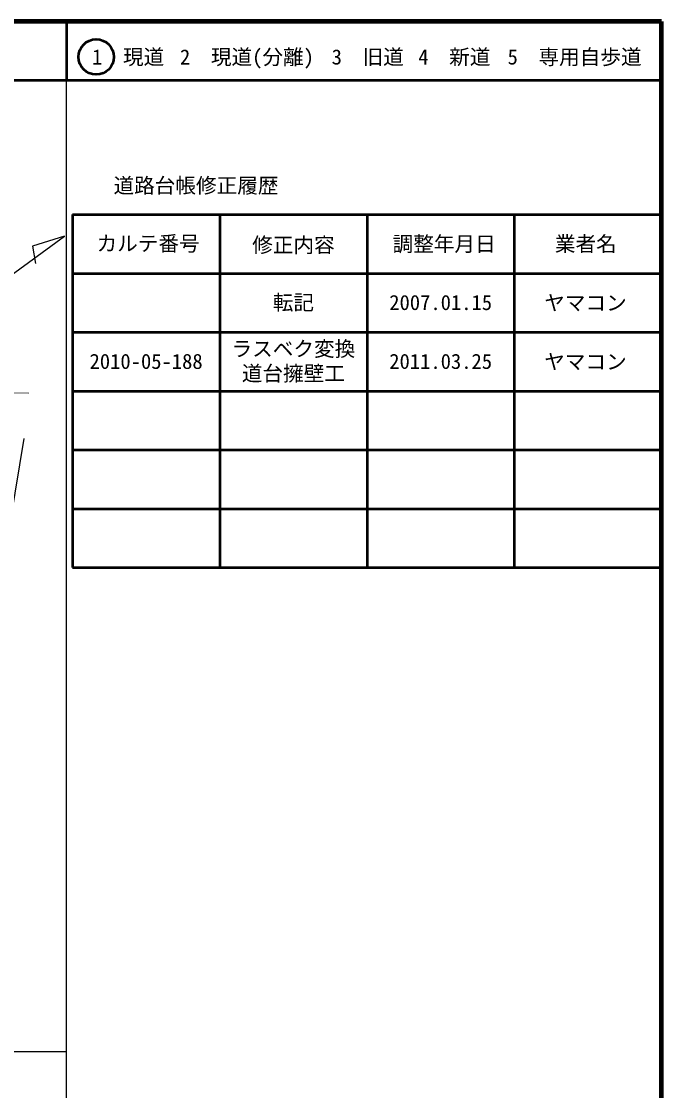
# Model space of a CAD drawing. Units: millimetres at full size, sheet at 1:1000; details may follow other scales. Extents: x 40000 to 680000, y 20000 to 380000.
# Drawn here: x 571333 to 680000, y 198357 to 380000 of the extents above; entities that cross this region are included whole.
import ezdxf
from ezdxf.enums import TextEntityAlignment as Align

# ---------------------------------------------------------------- set-up
doc = ezdxf.new("R2010")
doc.units = ezdxf.units.MM
doc.header["$LTSCALE"] = 1000
for name, color, linetype, lineweight in [('M-BMK-OTRS', 5, 'Continuous', 25), ('M-BMK-SRVR', 3, 'Continuous', 25), ('M-STR-HTXT', 7, 'Continuous', 13), ('M-TTL', 2, 'Continuous', 140), ('M-TTL-BAND', 7, 'Continuous', 25), ('M-TTL-FRAM', 2, 'Continuous', 50), ('M-TTL-LINE', 7, 'Continuous', 50)]:
    doc.layers.add(name, color=color, linetype=linetype, lineweight=lineweight)
doc.layers.add('M-TTL-TXT', color=7, linetype='Continuous')
doc.styles.add('ＭＳ ゴシック', font='')
doc.styles.get('ＭＳ ゴシック').set_extended_font_data('MS Gothic')

msp = doc.modelspace()

# ---------------------------------------------------------------- linework, layer by layer
at = {"layer": 'M-BMK-OTRS'}
msp.add_line((559292, 233344), (571777, 309112), dxfattribs=at)
at = {"layer": 'M-BMK-SRVR'}
for p, q in [((551971, 324052), (578647, 343529)), ((578647, 343529), (573244, 341820)), ((573244, 341820), (573738, 338860))]:
    msp.add_line(p, q, dxfattribs=at)
at = {"layer": 'M-STR-HTXT'}
msp.add_lwpolyline([(533733, 275293), (549621, 316886), (572574, 316818)], dxfattribs=at)
at = {"layer": 'M-TTL'}
for p, q in [((680000, 380000), (40000, 380000)), ((680000, 20000), (680000, 380000))]:
    msp.add_line(p, q, dxfattribs=at)
at = {"layer": 'M-TTL-BAND'}
for p, q in [((579000, 20000), (579000, 370000)), ((40000, 205000), (579000, 205000))]:
    msp.add_line(p, q, dxfattribs=at)
at = {"layer": 'M-TTL-FRAM'}
for p, q in [((580000, 347197), (580000, 287197)), ((580000, 347197), (680000, 347197)), ((580000, 287197), (680000, 287197))]:
    msp.add_line(p, q, dxfattribs=at)
at = {"layer": 'M-TTL-LINE'}
for p, q in [((579000, 380000), (579000, 370000)), ((40000, 370000), (680000, 370000)), ((605000, 347197), (605000, 287197)), ((630000, 347197), (630000, 287197)), ((655000, 347197), (655000, 287197)), ((580000, 337197), (680000, 337197)), ((580000, 327197), (680000, 327197)), ((580000, 317197), (680000, 317197)), ((580000, 307197), (680000, 307197)), ((580000, 297197), (680000, 297197))]:
    msp.add_line(p, q, dxfattribs=at)
msp.add_circle((584031, 373958), 3000, dxfattribs=at)

# ---------------------------------------------------------------- texts
at = {"layer": 'M-TTL-TXT', "style": 'ＭＳ ゴシック'}
for s, p in [('1\u3000現道', (589448, 373958)), ('2\u3000現道(分離)', (609619, 373958)), ('3\u3000旧道', (630121, 373958)), ('4\u3000新道', (644824, 373958)), ('5\u3000専用自歩道', (665228, 373958)), ('道路台帳修正履歴', (600968, 352113)), ('カルテ番号', (592839, 342277)), ('修正内容', (617509, 342023)), ('調整年月日', (643089, 342197)), ('業者名', (667134, 342197)), ('転記', (617500, 332245)), ('2007.01.15', (642500, 332245)), ('ヤマコン', (667077, 332189)), ('ラスベク変換', (617500, 324384)), ('2010-05-188', (592500, 322245)), ('2011.03.25', (642500, 322245)), ('ヤマコン', (667077, 322189)), ('道台擁壁工', (617500, 320207))]:
    msp.add_text(s, height=2566, dxfattribs=at).set_placement(p, align=Align.MIDDLE_CENTER)

doc.saveas('drawing.dxf')
